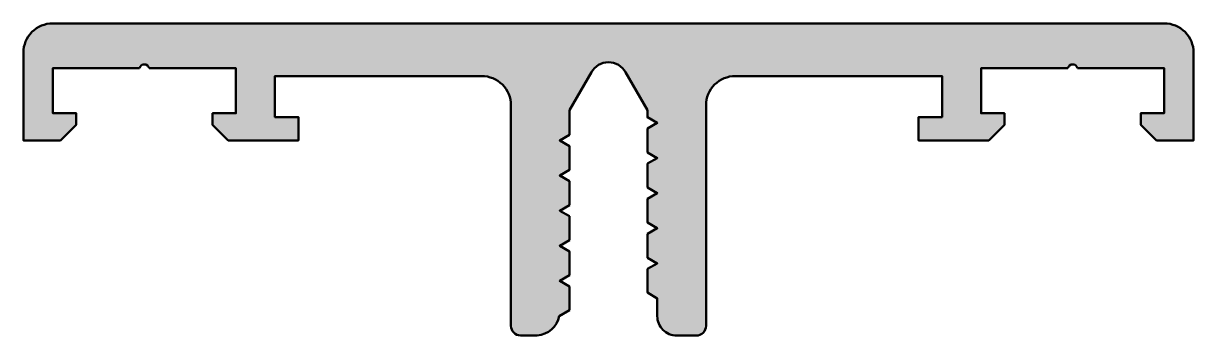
# Model space of a CAD drawing. Extents: x -30 to 30, y -16 to 0.
import ezdxf

# ---------------------------------------------------------------- set-up
doc = ezdxf.new("R2010")
doc.units = 0
doc.layers.add('0S-Alu contour', color=7, linetype='Continuous', lineweight=50)
doc.layers.add('0S-Alu hatch', color=252, linetype='Continuous', lineweight=25)

# ---------------------------------------------------------------- blocks, each defined once
blk = doc.blocks.new('324400__8B6730E4_F255_460C_819D_48B9A932A542_')
at = {"layer": '0S-Alu hatch'}
h = blk.add_hatch(color=256, dxfattribs=at)
edge = h.paths.add_edge_path()
edge.add_arc((-28.50074830221849, -1.499251697781509), 1.499251884526728, 89.97140269681006, 180.0285973031974)
edge.add_line((-30, -1.500000000000195), (-30, -6))
edge.add_line((-30, -6), (-28.10101318359375, -6))
edge.add_line((-28.10101318359375, -6), (-27.301025390625, -5.200004577636719))
edge.add_line((-27.301025390625, -5.200004577636719), (-27.301025390625, -4.600006103515625))
edge.add_line((-27.301025390625, -4.600006103515625), (-28.5, -4.600006103515625))
edge.add_line((-28.5, -4.600006103515625), (-28.5, -2.29962921142578))
edge.add_line((-28.5, -2.29962921142578), (-24.050048828125, -2.29962921142578))
edge.add_ellipse((-23.801025390625, -2.354152828306064), major_axis=(-0.2549225318053003, 0), ratio=1, start_angle=192.3500084610703, end_angle=347.6499915389297, ccw=False)
edge.add_line((-23.552001953125, -2.29962921142578), (-19.0999755859375, -2.29962921142578))
edge.add_line((-19.0999755859375, -2.29962921142578), (-19.0999755859375, -4.60101318359375))
edge.add_line((-19.0999755859375, -4.60101318359375), (-20.2989501953125, -4.60101318359375))
edge.add_line((-20.2989501953125, -4.60101318359375), (-20.2989501953125, -5.200004577636719))
edge.add_line((-20.2989501953125, -5.200004577636719), (-19.49896240234375, -6))
edge.add_line((-19.49896240234375, -6), (-15.89996337890625, -5.999999999999999))
edge.add_line((-15.89996337890625, -5.999999999999999), (-15.89996337890625, -4.79999542236328))
edge.add_line((-15.89996337890625, -4.79999542236328), (-17.0999755859375, -4.79999542236328))
edge.add_line((-17.0999755859375, -4.79999542236328), (-17.0999755859375, -2.699676513671875))
edge.add_line((-17.0999755859375, -2.699676513671875), (-6.499877929687496, -2.699676513671875))
edge.add_ellipse((-6.49906205668516, -4.198860644838656), major_axis=(-1.499184353170433, 0), ratio=1, start_angle=179.9685275695734, end_angle=270.0311810097678, ccw=False)
edge.add_line((-4.999877929687503, -4.19968414306628), (-4.9998779296875, -15.5))
edge.add_arc((-4.499682300373347, -15.49987043256099), 0.5001956460953049, 180.0148415276547, 269.0686711436283)
edge.add_line((-4.507812500000003, -16), (-3.658142089843757, -16))
edge.add_arc((-3.754635068551646, -14.74852666215905), 1.255187798804101, 274.4089820765409, 348.4274524881597)
edge.add_line((-2.524963378906267, -15.00032806396485), (-2.00018310546875, -14.69586944580078))
edge.add_line((-2.00018310546875, -14.69586944580078), (-1.9998779296875, -13.48926544189453))
edge.add_line((-1.9998779296875, -13.48926544189453), (-2.49993896484375, -13.20032501220703))
edge.add_line((-2.49993896484375, -13.20032501220703), (-2.00018310546875, -12.91126251220703))
edge.add_line((-2.00018310546875, -12.91126251220703), (-1.9998779296875, -11.68926239013672))
edge.add_line((-1.9998779296875, -11.68926239013672), (-2.49993896484375, -11.40032958984375))
edge.add_line((-2.49993896484375, -11.40032958984375), (-2.00018310546875, -11.11126708984375))
edge.add_line((-2.00018310546875, -11.11126708984375), (-1.9998779296875, -9.888420104980465))
edge.add_line((-1.9998779296875, -9.888420104980465), (-2.49993896484375, -9.600334167480469))
edge.add_line((-2.49993896484375, -9.600334167480469), (-2.00018310546875, -9.311386108398436))
edge.add_line((-2.00018310546875, -9.311386108398436), (-1.9998779296875, -8.088409423828125))
edge.add_line((-1.9998779296875, -8.088409423828125), (-2.49993896484375, -7.800331115722656))
edge.add_line((-2.49993896484375, -7.800331115722656), (-2.000183105468746, -7.511390686035152))
edge.add_line((-2.000183105468746, -7.511390686035152), (-1.9998779296875, -6.288406372070311))
edge.add_line((-1.9998779296875, -6.288406372070311), (-2.49993896484375, -6.000320434570312))
edge.add_line((-2.49993896484375, -6.000320434570312), (-2.000183190932279, -5.711434392187213))
edge.add_line((-2.000183190932279, -5.711434392187213), (-1.99957275390625, -4.451057434082029))
edge.add_line((-1.99957275390625, -4.451057434082029), (-0.87884521484375, -2.504547119140625))
edge.add_ellipse((-0.0024719238281253, -2.986304766799156), major_axis=(-1.000060286324298, 0), ratio=1, start_angle=208.7983609796603, end_angle=331.2016390203397, ccw=False)
edge.add_line((0.8739013671875001, -2.504547119140625), (1.99774169921875, -4.451057434082031))
edge.add_line((1.99774169921875, -4.451057434082031), (1.99774169921875, -4.8098956834087))
edge.add_line((1.99774169921875, -4.8098956834087), (2.50018310546875, -5.100334167480468))
edge.add_line((2.50018310546875, -5.100334167480468), (2.0001220703125, -5.388420104980467))
edge.add_line((2.0001220703125, -5.388420104980467), (2.0001220703125, -6.611381530761719))
edge.add_line((2.0001220703125, -6.611381530761719), (2.50018310546875, -6.900321960449217))
edge.add_line((2.50018310546875, -6.900321960449217), (2.0001220703125, -7.18841552734375))
edge.add_line((2.0001220703125, -7.18841552734375), (2.0001220703125, -8.411384582519531))
edge.add_line((2.0001220703125, -8.411384582519531), (2.50018310546875, -8.700325012207031))
edge.add_line((2.50018310546875, -8.700325012207031), (2.0001220703125, -8.988410949707033))
edge.add_line((2.0001220703125, -8.988410949707033), (2.0001220703125, -10.21127319335938))
edge.add_line((2.0001220703125, -10.21127319335938), (2.50018310546875, -10.50033569335937))
edge.add_line((2.50018310546875, -10.50033569335937), (2.0001220703125, -10.78927612304688))
edge.add_line((2.0001220703125, -10.78927612304688), (2.0001220703125, -12.01126098632812))
edge.add_line((2.0001220703125, -12.01126098632812), (2.50018310546875, -12.30032348632813))
edge.add_line((2.50018310546875, -12.30032348632813), (2.0001220703125, -12.58926391601563))
edge.add_line((2.0001220703125, -12.58926391601563), (2.0001220703125, -13.79586791992187))
edge.add_line((2.0001220703125, -13.79586791992187), (2.50018310546875, -14.10178274192557))
edge.add_line((2.50018310546875, -14.10178274192557), (2.50018310546875, -15.00296020507812))
edge.add_arc((3.499676979030176, -15.0034663315167), 0.999494001708263, 179.9709864091124, 270.029013590897)
edge.add_line((3.500183105468749, -16.00296020507812), (4.500244140625007, -16.00296020507812))
edge.add_arc((4.500332188860056, -15.50304825331318), 0.4999119595188004, 269.9899086385273, 360.0100913614867)
edge.add_line((5.000244140625, -15.50296020507801), (5.00030517578125, -4.199684143066406))
edge.add_ellipse((6.499569436544598, -4.19894077819677), major_axis=(-1.499264445050838, 0), ratio=1, start_angle=-90.02811695756111, end_angle=0.028408378228391484, ccw=False)
edge.add_line((6.50030517578125, -2.699676513671875), (17.10040283203125, -2.699676513671875))
edge.add_line((17.10040283203125, -2.699676513671875), (17.10040283203125, -4.79999542236328))
edge.add_line((17.10040283203125, -4.79999542236328), (15.90042114257813, -4.79999542236328))
edge.add_line((15.90042114257813, -4.79999542236328), (15.90042114257813, -6))
edge.add_line((15.90042114257813, -6), (19.4993896484375, -6))
edge.add_line((19.4993896484375, -6), (20.29940795898438, -5.20000457763672))
edge.add_line((20.29940795898438, -5.20000457763672), (20.29940795898438, -4.60101318359375))
edge.add_line((20.29940795898438, -4.60101318359375), (19.10043334960939, -4.60101318359375))
edge.add_line((19.10043334960939, -4.60101318359375), (19.10043334960938, -2.29962921142578))
edge.add_line((19.10043334960938, -2.29962921142578), (23.55242919921875, -2.29962921142578))
edge.add_ellipse((23.80145263671875, -2.354152828306065), major_axis=(-0.2549225318053007, 0), ratio=1, start_angle=192.3500084610707, end_angle=347.6499915389293, ccw=False)
edge.add_line((24.05047607421875, -2.29962921142578), (28.50046539306641, -2.29962921142578))
edge.add_line((28.50046539306641, -2.29962921142578), (28.50046539306641, -4.600006103515625))
edge.add_line((28.50046539306641, -4.600006103515625), (27.30146026611328, -4.600006103515625))
edge.add_line((27.30146026611328, -4.600006103515625), (27.30146026611328, -5.200004577636712))
edge.add_line((27.30146026611328, -5.200004577636712), (28.10147857666017, -6))
edge.add_line((28.10147857666017, -6), (30.00046539306641, -6))
edge.add_line((30.00046539306641, -6), (30.00046539306641, -1.5))
edge.add_arc((28.5012076203923, -1.499257772674112), 1.499257956398812, 359.9716349713161, 450.0283650286918)
edge.add_line((28.50046539306641, -2e-16), (-28.5, 2e-16))
at = {"layer": '0S-Alu contour', "color": 7}
for points in [[(28.50046539306641, -2e-16), (-28.5, 2e-16)], [(-30, -1.500000000000195), (-30, -6), (-28.10101318359375, -6), (-27.301025390625, -5.200004577636719), (-27.301025390625, -4.600006103515625), (-28.5, -4.600006103515625), (-28.5, -2.29962921142578), (-24.050048828125, -2.29962921142578)], [(24.05047607421875, -2.29962921142578), (28.50046539306641, -2.29962921142578), (28.50046539306641, -4.600006103515625), (27.30146026611328, -4.600006103515625), (27.30146026611328, -5.200004577636712), (28.10147857666017, -6), (30.00046539306641, -6), (30.00046539306641, -1.5)], [(-23.552001953125, -2.29962921142578), (-19.0999755859375, -2.29962921142578), (-19.0999755859375, -4.60101318359375), (-20.2989501953125, -4.60101318359375), (-20.2989501953125, -5.200004577636719), (-19.49896240234375, -6), (-15.89996337890625, -5.999999999999999), (-15.89996337890625, -4.79999542236328), (-17.0999755859375, -4.79999542236328), (-17.0999755859375, -2.699676513671875), (-6.499877929687496, -2.699676513671875)], [(6.50030517578125, -2.699676513671875), (17.10040283203125, -2.699676513671875), (17.10040283203125, -4.79999542236328), (15.90042114257813, -4.79999542236328), (15.90042114257813, -6), (19.4993896484375, -6), (20.29940795898438, -5.20000457763672), (20.29940795898438, -4.60101318359375), (19.10043334960939, -4.60101318359375), (19.10043334960938, -2.29962921142578), (23.55242919921875, -2.29962921142578)], [(-2.524963378906267, -15.00032806396485), (-2.00018310546875, -14.69586944580078), (-1.9998779296875, -13.48926544189453), (-2.49993896484375, -13.20032501220703), (-2.00018310546875, -12.91126251220703), (-1.9998779296875, -11.68926239013672), (-2.49993896484375, -11.40032958984375), (-2.00018310546875, -11.11126708984375), (-1.9998779296875, -9.888420104980465), (-2.49993896484375, -9.600334167480469), (-2.00018310546875, -9.311386108398436), (-1.9998779296875, -8.088409423828125), (-2.49993896484375, -7.800331115722656), (-2.000183105468746, -7.511390686035152), (-1.9998779296875, -6.288406372070311), (-2.49993896484375, -6.000320434570312), (-2.000183190932279, -5.711434392187213), (-1.99957275390625, -4.451057434082029), (-0.87884521484375, -2.504547119140625)], [(0.8739013671875001, -2.504547119140625), (1.99774169921875, -4.451057434082031), (1.99774169921875, -4.8098956834087), (2.50018310546875, -5.100334167480468), (2.0001220703125, -5.388420104980467), (2.0001220703125, -6.611381530761719), (2.50018310546875, -6.900321960449217), (2.0001220703125, -7.18841552734375), (2.0001220703125, -8.411384582519531), (2.50018310546875, -8.700325012207031), (2.0001220703125, -8.988410949707033), (2.0001220703125, -10.21127319335938), (2.50018310546875, -10.50033569335937), (2.0001220703125, -10.78927612304688), (2.0001220703125, -12.01126098632812), (2.50018310546875, -12.30032348632813), (2.0001220703125, -12.58926391601563), (2.0001220703125, -13.79586791992187), (2.50018310546875, -14.10178274192557), (2.50018310546875, -15.00296020507812)], [(-4.999877929687503, -4.19968414306628), (-4.9998779296875, -15.5)], [(5.000244140625, -15.50296020507801), (5.00030517578125, -4.199684143066406)], [(-4.507812500000003, -16), (-3.658142089843757, -16)], [(3.500183105468749, -16.00296020507812), (4.500244140625007, -16.00296020507812)]]:
    blk.add_lwpolyline(points, dxfattribs=at)
for centre, radius, start, end in [((-28.50074830221849, -1.499251697781509), 1.499251884526728, 89.97140269681006, 180.0285973031974), ((28.5012076203923, -1.499257772674112), 1.499257956398812, 359.9716349713161, 90.02836502869184), ((-3.754635068551646, -14.74852666215905), 1.255187798804101, 274.4089820765409, 348.4274524881597), ((-4.499682300373347, -15.49987043256099), 0.5001956460953049, 180.0148415276547, 269.0686711436283), ((3.499676979030176, -15.0034663315167), 0.999494001708263, 179.9709864091124, 270.029013590897), ((4.500332188860056, -15.50304825331318), 0.4999119595188004, 269.9899086385273, 0.0100913614866932)]:
    blk.add_arc(centre, radius, start, end, dxfattribs=at)
at = {"layer": '0S-Alu contour', "color": 7, "extrusion": (0, 0, -1)}
for centre, radius, start, end in [((23.801025390625, -2.354152828306064), 0.2549225318053003, 12.35000846107026, 167.6499915389297), ((0.0024719238281253, -2.986304766799156), 1.000060286324298, 28.79836097966029, 151.2016390203397), ((-23.80145263671875, -2.354152828306065), 0.2549225318053007, 12.35000846107065, 167.6499915389293), ((6.49906205668516, -4.198860644838656), 1.499184353170433, 89.9688189902322, 180.0314724304267), ((-6.499569436544598, -4.19894077819677), 1.499264445050839, 359.9715916217716, 90.02811695756105)]:
    blk.add_arc(centre, radius, start, end, dxfattribs=at)
blk = doc.blocks.new('324400__51B42A47_5B4A_4D01_9F45_49CEC1DB7CD5_')
at = {"layer": '0S-Alu contour', "color": 7}
blk.add_blockref('324400__8B6730E4_F255_460C_819D_48B9A932A542_', (0, 0), dxfattribs=at)

msp = doc.modelspace()

# ---------------------------------------------------------------- block references
at = {"layer": '0S-Alu contour', "color": 7}
msp.add_blockref('324400__51B42A47_5B4A_4D01_9F45_49CEC1DB7CD5_', (0, 0), dxfattribs=at)

doc.saveas('drawing.dxf')
